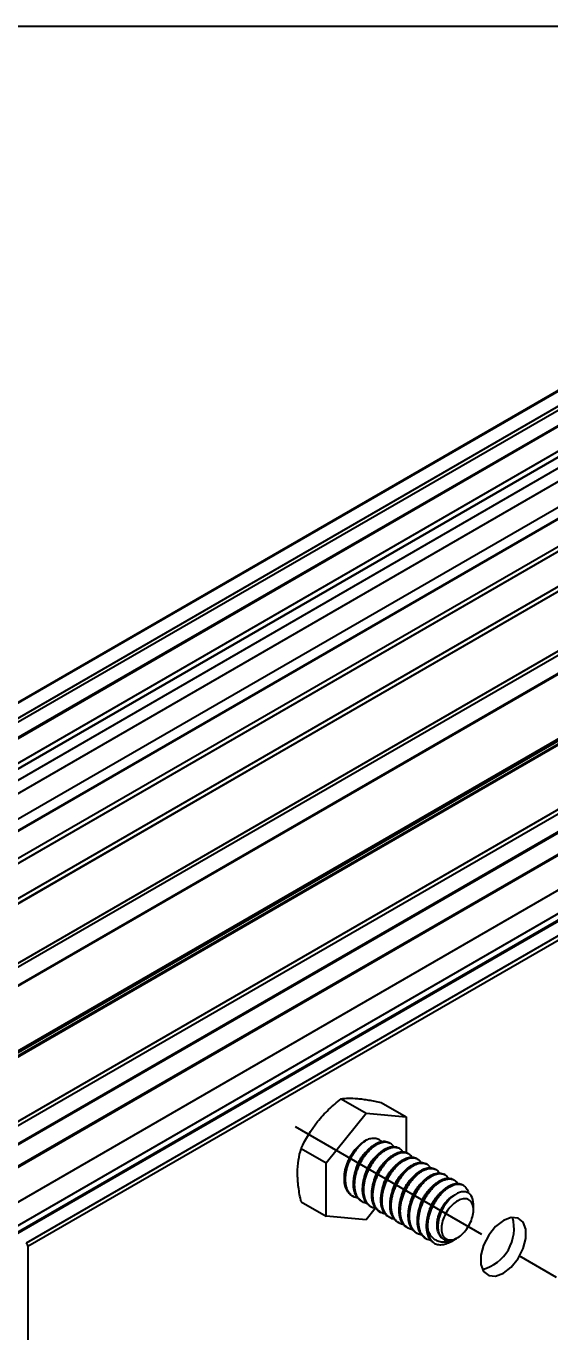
# Model space of a CAD drawing. Extents: x -1.3 to 15.9, y -12.4 to 0.
# Drawn here: x 1.758 to 3.278, y -3.788 to 0 of the extents above; entities that cross this region are included whole.
import ezdxf
from ezdxf import colors
from ezdxf.entities.mleader import LeaderData, LeaderLine
from ezdxf.math import Vec2, Vec3

# ---------------------------------------------------------------- set-up
doc = ezdxf.new("R2010")
doc.units = 0
doc.header["$LTSCALE"] = 0.5
doc.header["$MEASUREMENT"] = 0
doc.linetypes.add('CENTER', pattern=[2, 1.25, -0.25, 0.25, -0.25])
for name, color, linetype in [('Centerline', 210, 'CENTER'), ('FAB DWG', 221, 'CONTINUOUS'), ('Hardware', 242, 'CONTINUOUS'), ('Housing', 150, 'CONTINUOUS')]:
    doc.layers.add(name, color=color, linetype=linetype)
doc.layers.add('Text-Unprinted', color=131, linetype='CONTINUOUS', plot=False)
doc.styles.get("Standard").update_dxf_attribs({"font": 'arial.ttf'})

msp = doc.modelspace()

# ---------------------------------------------------------------- linework, layer by layer
at = {"layer": 'Centerline', "transparency": 16777216}
msp.add_line((2.5384, -3.19142), (4.41314, -4.2738), dxfattribs=at)
at = {"layer": 'Hardware', "linetype": 'Continuous', "lineweight": 25, "transparency": 16777216}
for p, q in [((2.67212, -3.11154), (2.74463, -3.15338)), ((2.78813, -3.12194), (2.86064, -3.16378)), ((2.62862, -3.29769), (2.74463, -3.15338)), ((2.74463, -3.15338), (2.86064, -3.16378)), ((2.86064, -3.16378), (2.86064, -3.26738)), ((2.55611, -3.25585), (2.62862, -3.29769)), ((2.81469, -3.24028), (2.81138, -3.23837)), ((2.84121, -3.25559), (2.83789, -3.25367)), ((2.86772, -3.27089), (2.86441, -3.26898)), ((2.89424, -3.2862), (2.89093, -3.28428)), ((2.62862, -3.4524), (2.62862, -3.29769)), ((2.92076, -3.3015), (2.91744, -3.29959)), ((2.94727, -3.3168), (2.94396, -3.31489)), ((2.97379, -3.33211), (2.97048, -3.33019)), ((3.00031, -3.34741), (2.99699, -3.3455)), ((3.02682, -3.36272), (3.02351, -3.3608)), ((2.70439, -3.39311), (2.70771, -3.39503)), ((2.73091, -3.40842), (2.73422, -3.41033)), ((2.55611, -3.41055), (2.62862, -3.4524)), ((2.77134, -3.42956), (2.74463, -3.4628)), ((2.75743, -3.42372), (2.76074, -3.42563)), ((2.78394, -3.43902), (2.78726, -3.44094)), ((3.0562, -3.43435), (3.0562, -3.4187)), ((2.74463, -3.4628), (2.62862, -3.4524)), ((2.81046, -3.45433), (2.81377, -3.45624)), ((2.83698, -3.46963), (2.84029, -3.47155)), ((2.86349, -3.48494), (2.86681, -3.48685)), ((2.89001, -3.50024), (2.89332, -3.50215)), ((2.91653, -3.51554), (2.91984, -3.51746)), ((2.99206, -3.52497), (3.00566, -3.51711)), ((3.00715, -3.51624), (3.00982, -3.51471))]:
    msp.add_line(p, q, dxfattribs=at)
at = {"layer": 'Hardware', "linetype": 'Continuous', "lineweight": 25, "transparency": 16777216, "flags": 128}
for points in [[(3.05614, -3.4187), (3.05618, -3.41738), (3.05566, -3.41018), (3.05435, -3.40358), (3.05231, -3.3977), (3.04963, -3.39279), (3.04629, -3.38866), (3.04237, -3.38538), (3.03788, -3.38303), (3.03289, -3.38161), (3.0275, -3.38119), (3.02192, -3.38176), (3.01607, -3.38327), (3.01005, -3.38569), (3.00399, -3.38897), (2.99788, -3.39311), (2.99187, -3.39804), (2.98613, -3.40363), (2.98061, -3.4099), (2.97541, -3.41672), (2.97068, -3.42388), (2.96636, -3.43144), (2.96255, -3.43926), (2.95932, -3.44723), (2.95669, -3.45532), (2.95472, -3.46337), (2.95346, -3.47103), (2.95284, -3.47851), (2.95288, -3.48565), (2.95359, -3.4924), (2.955, -3.49867), (2.95708, -3.50436), (2.95971, -3.5092), (2.96293, -3.51339), (2.96666, -3.51685), (2.97214, -3.52014), (2.97832, -3.52209), (2.97832, -3.52209)], [(3.0562, -3.43435), (3.05602, -3.42984), (3.05551, -3.42556), (3.05466, -3.42155), (3.05347, -3.41783), (3.05196, -3.41443), (3.05014, -3.41138), (3.04802, -3.40869), (3.04562, -3.40639), (3.04295, -3.4045), (3.04004, -3.40303), (3.0369, -3.40199), (3.03357, -3.40138), (3.03005, -3.40122), (3.02639, -3.4015), (3.0226, -3.40223), (3.01872, -3.40338), (3.01477, -3.40497), (3.01079, -3.40697), (3.0068, -3.40938), (3.00283, -3.41216), (2.99891, -3.41531), (2.99507, -3.4188), (2.99134, -3.4226), (2.98775, -3.42669), (2.98432, -3.43103), (2.98108, -3.43559), (2.97805, -3.44035), (2.97526, -3.44525), (2.97272, -3.45028), (2.97046, -3.45538), (2.96849, -3.46053), (2.96682, -3.46568), (2.96548, -3.4708), (2.96446, -3.47585), (2.96377, -3.48079), (2.96343, -3.48558), (2.96343, -3.49019), (2.96377, -3.49459), (2.96446, -3.49874), (2.96548, -3.50261), (2.96682, -3.50617), (2.96849, -3.5094), (2.97046, -3.51227), (2.97272, -3.51476), (2.97526, -3.51686), (2.97805, -3.51854), (2.98108, -3.5198), (2.98432, -3.52063), (2.98775, -3.52101), (2.99134, -3.52095), (2.99507, -3.52045), (2.99891, -3.51951), (3.00283, -3.51813), (3.0068, -3.51634), (3.01079, -3.51413), (3.01477, -3.51153), (3.01872, -3.50856), (3.0226, -3.50524), (3.02639, -3.50159), (3.03005, -3.49765), (3.03357, -3.49343), (3.0369, -3.48897), (3.04004, -3.48431), (3.04295, -3.47947), (3.04562, -3.4745), (3.04802, -3.46943), (3.05014, -3.4643), (3.05196, -3.45915), (3.05347, -3.45401), (3.05466, -3.44892), (3.05551, -3.44392), (3.05602, -3.43905), (3.0562, -3.43435)]]:
    msp.add_lwpolyline(points, dxfattribs=at)
at = {"layer": 'Hardware', "linetype": 'Continuous', "lineweight": 25, "transparency": 16777216}
for centre, radius, start, end in [((2.81603, -3.34612), 0.13502, 121.92762, 151.16691), ((2.9707, -3.49247), 0.0473, 174.46691, 234.2052)]:
    msp.add_arc(centre, radius, start, end, dxfattribs=at)
for points, knots in [([(2.60376, -3.17771), (2.60868, -3.17159), (2.61387, -3.16558), (2.6246, -3.15396), (2.63016, -3.14832), (2.64735, -3.13186), (2.6595, -3.12149), (2.67212, -3.11154)], [0, 0, 0, 0, 0.25, 0.25, 0.5, 0.5, 1, 1, 1, 1]), ([(2.71977, -3.11076), (2.72469, -3.1112), (2.72988, -3.11178), (2.74061, -3.11321), (2.74617, -3.11405), (2.76336, -3.11691), (2.77551, -3.11927), (2.78813, -3.12194)], [0, 0, 0, 0, 0.25, 0.25, 0.5, 0.5, 1, 1, 1, 1]), ([(2.54575, -3.32722), (2.54575, -3.31412), (2.54676, -3.30144), (2.55038, -3.27772), (2.55299, -3.26655), (2.55611, -3.25585)], [0, 0, 0, 0, 0.5, 0.5, 1, 1, 1, 1]), ([(2.72061, -3.39947), (2.71859, -3.39909), (2.71398, -3.39823), (2.70758, -3.39522), (2.70134, -3.39075), (2.69595, -3.38487), (2.69149, -3.37771), (2.6881, -3.36941), (2.68586, -3.3602), (2.68478, -3.35028), (2.68481, -3.33972), (2.68593, -3.32857), (2.68817, -3.31703), (2.69149, -3.30537), (2.69577, -3.29391), (2.70094, -3.28284), (2.70688, -3.27223), (2.71355, -3.26215), (2.72084, -3.25279), (2.72858, -3.24443), (2.73655, -3.23717), (2.74195, -3.2334), (2.74463, -3.23153)], [0, 0, 0, 0, 0.0389357, 0.0888252, 0.1387146, 0.1894771, 0.2406877, 0.2918982, 0.3426607, 0.3925501, 0.4424396, 0.493202, 0.5444126, 0.5956232, 0.6463856, 0.6962751, 0.7461645, 0.796927, 0.8481375, 0.8993481, 0.9501105, 1, 1, 1, 1]), ([(2.73091, -3.40842), (2.73091, -3.40841), (2.72858, -3.40737), (2.72461, -3.40403), (2.71913, -3.3983), (2.71469, -3.39109), (2.7113, -3.3828), (2.70907, -3.37359), (2.70798, -3.36367), (2.70801, -3.35311), (2.70913, -3.34197), (2.71138, -3.33042), (2.71469, -3.31876), (2.71897, -3.3073), (2.72414, -3.29624), (2.73009, -3.28562), (2.73675, -3.27554), (2.74404, -3.26618), (2.75178, -3.25781), (2.75975, -3.25062), (2.76783, -3.24471), (2.7759, -3.24008), (2.78388, -3.23678), (2.79162, -3.2349), (2.7989, -3.23454), (2.8056, -3.23556), (2.80946, -3.23744), (2.81138, -3.23837)], [0, 0, 0, 0, 0.0000847, 0.0411493, 0.0829326, 0.1250847, 0.1672368, 0.20902, 0.2500847, 0.2911493, 0.3329326, 0.3750847, 0.4172368, 0.45902, 0.5000847, 0.5411493, 0.5829326, 0.6250847, 0.6672368, 0.70902, 0.7500847, 0.7911493, 0.8329326, 0.8750847, 0.9172368, 0.95902, 1, 1, 1, 1]), ([(2.74713, -3.41478), (2.74511, -3.4144), (2.74049, -3.41354), (2.73409, -3.41052), (2.72786, -3.40606), (2.72246, -3.40018), (2.718, -3.39301), (2.71462, -3.38471), (2.71238, -3.3755), (2.7113, -3.36559), (2.71132, -3.35502), (2.71245, -3.34388), (2.71469, -3.33233), (2.718, -3.32068), (2.72229, -3.30922), (2.72745, -3.29815), (2.7334, -3.28753), (2.74006, -3.27745), (2.74736, -3.26809), (2.75509, -3.25972), (2.76307, -3.25253), (2.77114, -3.24662), (2.77922, -3.24199), (2.78719, -3.23869), (2.79493, -3.23681), (2.80222, -3.23643), (2.80888, -3.23754), (2.81485, -3.24005), (2.81993, -3.24403), (2.82315, -3.24744), (2.82436, -3.24987), (2.82448, -3.25012)], [0, 0, 0, 0, 0.0276087, 0.0629844, 0.0983602, 0.134355, 0.1706675, 0.20698, 0.2429748, 0.2783506, 0.3137264, 0.3497211, 0.3860337, 0.4223462, 0.458341, 0.4937168, 0.5290925, 0.5650873, 0.6013998, 0.6377124, 0.6737072, 0.7090829, 0.7444587, 0.7804535, 0.816766, 0.8530786, 0.8890733, 0.9244491, 0.9598249, 0.9958197, 1, 1, 1, 1]), ([(2.75743, -3.42372), (2.75742, -3.42372), (2.7551, -3.42268), (2.75112, -3.41933), (2.74565, -3.4136), (2.74121, -3.40639), (2.73782, -3.3981), (2.73558, -3.3889), (2.7345, -3.37898), (2.73453, -3.36842), (2.73565, -3.35727), (2.73789, -3.34572), (2.74121, -3.33407), (2.74549, -3.32261), (2.75065, -3.31154), (2.7566, -3.30093), (2.76327, -3.29084), (2.77056, -3.28149), (2.7783, -3.27311), (2.78627, -3.26592), (2.79434, -3.26001), (2.80242, -3.25538), (2.81039, -3.25208), (2.81813, -3.2502), (2.82541, -3.24984), (2.83212, -3.25086), (2.83598, -3.25274), (2.83789, -3.25368)], [0, 0, 0, 0, 0.0000847, 0.0411493, 0.0829326, 0.1250847, 0.1672368, 0.20902, 0.2500847, 0.2911493, 0.3329326, 0.3750847, 0.4172368, 0.45902, 0.5000847, 0.5411493, 0.5829326, 0.6250847, 0.6672368, 0.70902, 0.7500847, 0.7911493, 0.8329326, 0.8750847, 0.9172368, 0.95902, 1, 1, 1, 1]), ([(2.77364, -3.43008), (2.77162, -3.4297), (2.76701, -3.42884), (2.76061, -3.42582), (2.75438, -3.42136), (2.74898, -3.41548), (2.74452, -3.40832), (2.74114, -3.40001), (2.7389, -3.39081), (2.73781, -3.38089), (2.73784, -3.37033), (2.73896, -3.35918), (2.74121, -3.34763), (2.74452, -3.33598), (2.74881, -3.32452), (2.75397, -3.31345), (2.75992, -3.30284), (2.76658, -3.29275), (2.77387, -3.2834), (2.78161, -3.27502), (2.78958, -3.26784), (2.79766, -3.26192), (2.80573, -3.2573), (2.81371, -3.25399), (2.82144, -3.25212), (2.82874, -3.25173), (2.8354, -3.25284), (2.84137, -3.25535), (2.84645, -3.25933), (2.84967, -3.26275), (2.85087, -3.26517), (2.851, -3.26542)], [0, 0, 0, 0, 0.0276087, 0.0629844, 0.0983602, 0.134355, 0.1706675, 0.20698, 0.2429748, 0.2783506, 0.3137264, 0.3497211, 0.3860337, 0.4223462, 0.458341, 0.4937168, 0.5290925, 0.5650873, 0.6013998, 0.6377124, 0.6737072, 0.7090829, 0.7444587, 0.7804535, 0.816766, 0.8530786, 0.8890733, 0.9244491, 0.9598249, 0.9958197, 1, 1, 1, 1]), ([(2.78923, -3.23571), (2.78803, -3.23455), (2.78552, -3.23213), (2.78104, -3.22948), (2.77604, -3.22751), (2.77047, -3.22639), (2.76435, -3.22621), (2.75774, -3.22705), (2.75114, -3.22878), (2.74671, -3.23065), (2.74463, -3.23153)], [0, 0, 0, 0, 0.1134536, 0.2360457, 0.3589687, 0.4815604, 0.6146512, 0.7481664, 0.8812592, 1, 1, 1, 1]), ([(2.70439, -3.39311), (2.70439, -3.39311), (2.70207, -3.39207), (2.69809, -3.38872), (2.69261, -3.38299), (2.68818, -3.37579), (2.68479, -3.36749), (2.68255, -3.35829), (2.68147, -3.34837), (2.68149, -3.33781), (2.68262, -3.32666), (2.68486, -3.31511), (2.68818, -3.30346), (2.69242, -3.29198), (2.69599, -3.28464), (2.69775, -3.28101)], [0, 0, 0, 0, 0.0001693, 0.0822848, 0.1658371, 0.250127, 0.3344169, 0.4179692, 0.5000847, 0.5822001, 0.6657524, 0.7500423, 0.8343322, 0.9178846, 1, 1, 1, 1]), ([(2.7149, -3.31865), (2.71509, -3.31775), (2.71601, -3.31339), (2.71874, -3.3056), (2.72303, -3.29562), (2.72825, -3.2861), (2.73417, -3.27724), (2.74055, -3.26932), (2.74504, -3.26505), (2.74721, -3.26299)], [0, 0, 0, 0, 0.04228604, 0.20436413, 0.36340991, 0.5224557, 0.68453379, 0.84764879, 1, 1, 1, 1]), ([(2.74142, -3.33395), (2.74161, -3.33305), (2.74253, -3.32869), (2.74526, -3.32091), (2.74955, -3.31092), (2.75477, -3.30141), (2.76069, -3.29254), (2.76706, -3.28462), (2.77156, -3.28036), (2.77373, -3.2783)], [0, 0, 0, 0, 0.042286, 0.2043641, 0.3634099, 0.5224557, 0.6845338, 0.8476488, 1, 1, 1, 1]), ([(2.78394, -3.43902), (2.78394, -3.43902), (2.78162, -3.43798), (2.77764, -3.43464), (2.77216, -3.4289), (2.76773, -3.4217), (2.76434, -3.41341), (2.7621, -3.4042), (2.76101, -3.39428), (2.76104, -3.38372), (2.76217, -3.37257), (2.76441, -3.36102), (2.76772, -3.34937), (2.77201, -3.33791), (2.77717, -3.32684), (2.78312, -3.31623), (2.78978, -3.30615), (2.79708, -3.29679), (2.80481, -3.28842), (2.81279, -3.28123), (2.82086, -3.27532), (2.82894, -3.27069), (2.83691, -3.26739), (2.84465, -3.2655), (2.85193, -3.26514), (2.85863, -3.26617), (2.8625, -3.26805), (2.86441, -3.26898)], [0, 0, 0, 0, 0.0000847, 0.0411493, 0.0829326, 0.1250847, 0.1672368, 0.20902, 0.2500847, 0.2911493, 0.3329326, 0.3750847, 0.4172368, 0.45902, 0.5000847, 0.5411493, 0.5829326, 0.6250847, 0.6672368, 0.70902, 0.7500847, 0.7911493, 0.8329326, 0.8750847, 0.9172368, 0.95902, 1, 1, 1, 1]), ([(2.80016, -3.44538), (2.79814, -3.44501), (2.79353, -3.44414), (2.78713, -3.44113), (2.78089, -3.43666), (2.7755, -3.43079), (2.77104, -3.42362), (2.76765, -3.41532), (2.76541, -3.40611), (2.76433, -3.39619), (2.76436, -3.38563), (2.76548, -3.37449), (2.76772, -3.36294), (2.77104, -3.35128), (2.77532, -3.33982), (2.78048, -3.32876), (2.78643, -3.31814), (2.7931, -3.30806), (2.80039, -3.2987), (2.80813, -3.29033), (2.8161, -3.28314), (2.82418, -3.27723), (2.83225, -3.2726), (2.84022, -3.2693), (2.84796, -3.26742), (2.85525, -3.26704), (2.86191, -3.26815), (2.86788, -3.27065), (2.87297, -3.27464), (2.87619, -3.27805), (2.87739, -3.28047), (2.87752, -3.28073)], [0, 0, 0, 0, 0.0276087, 0.0629844, 0.0983602, 0.134355, 0.1706675, 0.20698, 0.2429748, 0.2783506, 0.3137264, 0.3497211, 0.3860337, 0.4223462, 0.458341, 0.4937168, 0.5290925, 0.5650873, 0.6013998, 0.6377124, 0.6737072, 0.7090829, 0.7444587, 0.7804535, 0.816766, 0.8530786, 0.8890733, 0.9244491, 0.9598249, 0.9958197, 1, 1, 1, 1]), ([(2.76794, -3.34926), (2.76813, -3.34835), (2.76904, -3.344), (2.77178, -3.33621), (2.77607, -3.32622), (2.78129, -3.31671), (2.78721, -3.30785), (2.79358, -3.29993), (2.79808, -3.29566), (2.80025, -3.2936)], [0, 0, 0, 0, 0.04228604, 0.20436413, 0.36340991, 0.5224557, 0.68453379, 0.84764879, 1, 1, 1, 1]), ([(2.81046, -3.45433), (2.81046, -3.45433), (2.80813, -3.45329), (2.80416, -3.44994), (2.79868, -3.44421), (2.79424, -3.437), (2.79085, -3.42871), (2.78861, -3.4195), (2.78753, -3.40958), (2.78756, -3.39902), (2.78868, -3.38788), (2.79093, -3.37633), (2.79424, -3.36467), (2.79852, -3.35322), (2.80369, -3.34215), (2.80964, -3.33153), (2.8163, -3.32145), (2.82359, -3.31209), (2.83133, -3.30372), (2.8393, -3.29653), (2.84738, -3.29062), (2.85545, -3.28599), (2.86343, -3.28269), (2.87117, -3.28081), (2.87845, -3.28045), (2.88515, -3.28147), (2.88901, -3.28335), (2.89093, -3.28428)], [0, 0, 0, 0, 0.0000847, 0.0411493, 0.0829326, 0.1250847, 0.1672368, 0.20902, 0.2500847, 0.2911493, 0.3329326, 0.3750847, 0.4172368, 0.45902, 0.5000847, 0.5411493, 0.5829326, 0.6250847, 0.6672368, 0.70902, 0.7500847, 0.7911493, 0.8329326, 0.8750847, 0.9172368, 0.95902, 1, 1, 1, 1]), ([(2.82668, -3.46069), (2.82465, -3.46031), (2.82004, -3.45945), (2.81364, -3.45643), (2.80741, -3.45197), (2.80201, -3.44609), (2.79755, -3.43892), (2.79417, -3.43062), (2.79193, -3.42142), (2.79085, -3.4115), (2.79087, -3.40094), (2.792, -3.38979), (2.79424, -3.37824), (2.79755, -3.36659), (2.80184, -3.35513), (2.807, -3.34406), (2.81295, -3.33345), (2.81961, -3.32336), (2.82691, -3.31401), (2.83464, -3.30563), (2.84262, -3.29844), (2.85069, -3.29253), (2.85877, -3.2879), (2.86674, -3.2846), (2.87448, -3.28273), (2.88177, -3.28234), (2.88843, -3.28345), (2.8944, -3.28596), (2.89948, -3.28994), (2.9027, -3.29336), (2.90391, -3.29578), (2.90403, -3.29603)], [0, 0, 0, 0, 0.0276087, 0.0629844, 0.0983602, 0.134355, 0.1706675, 0.20698, 0.2429748, 0.2783506, 0.3137264, 0.3497211, 0.3860337, 0.4223462, 0.458341, 0.4937168, 0.5290925, 0.5650873, 0.6013998, 0.6377124, 0.6737072, 0.7090829, 0.7444587, 0.7804535, 0.816766, 0.8530786, 0.8890733, 0.9244491, 0.9598249, 0.9958197, 1, 1, 1, 1]), ([(2.55611, -3.41055), (2.55297, -3.39614), (2.55033, -3.38174), (2.54673, -3.35386), (2.54575, -3.34031), (2.54575, -3.32722)], [0, 0, 0, 0, 0.5, 0.5, 1, 1, 1, 1]), ([(2.79445, -3.36456), (2.79464, -3.36366), (2.79556, -3.3593), (2.79829, -3.35151), (2.80258, -3.34153), (2.8078, -3.33202), (2.81372, -3.32315), (2.82009, -3.31523), (2.82459, -3.31096), (2.82676, -3.3089)], [0, 0, 0, 0, 0.04228604, 0.20436413, 0.36340991, 0.5224557, 0.68453379, 0.84764879, 1, 1, 1, 1]), ([(2.83698, -3.46963), (2.83697, -3.46963), (2.83465, -3.46859), (2.83067, -3.46524), (2.8252, -3.45951), (2.82076, -3.45231), (2.81737, -3.44401), (2.81513, -3.43481), (2.81405, -3.42489), (2.81408, -3.41433), (2.8152, -3.40318), (2.81744, -3.39163), (2.82076, -3.37998), (2.82504, -3.36852), (2.8302, -3.35745), (2.83615, -3.34684), (2.84282, -3.33675), (2.85011, -3.3274), (2.85785, -3.31902), (2.86582, -3.31183), (2.87389, -3.30592), (2.88197, -3.3013), (2.88994, -3.29799), (2.89768, -3.29611), (2.90496, -3.29575), (2.91167, -3.29678), (2.91553, -3.29866), (2.91744, -3.29959)], [0, 0, 0, 0, 0.0000847, 0.0411493, 0.0829326, 0.1250847, 0.1672368, 0.20902, 0.2500847, 0.2911493, 0.3329326, 0.3750847, 0.4172368, 0.45902, 0.5000847, 0.5411493, 0.5829326, 0.6250847, 0.6672368, 0.70902, 0.7500847, 0.7911493, 0.8329326, 0.8750847, 0.9172368, 0.95902, 1, 1, 1, 1]), ([(2.85319, -3.47599), (2.85117, -3.47561), (2.84656, -3.47475), (2.84016, -3.47173), (2.83393, -3.46727), (2.82853, -3.46139), (2.82407, -3.45423), (2.82069, -3.44592), (2.81845, -3.43672), (2.81736, -3.4268), (2.81739, -3.41624), (2.81851, -3.40509), (2.82076, -3.39355), (2.82407, -3.38189), (2.82835, -3.37043), (2.83352, -3.35936), (2.83947, -3.34875), (2.84613, -3.33867), (2.85342, -3.32931), (2.86116, -3.32094), (2.86913, -3.31375), (2.87721, -3.30784), (2.88528, -3.30321), (2.89326, -3.2999), (2.90099, -3.29803), (2.90829, -3.29765), (2.91495, -3.29876), (2.92092, -3.30126), (2.926, -3.30525), (2.92922, -3.30866), (2.93042, -3.31108), (2.93055, -3.31133)], [0, 0, 0, 0, 0.0276087, 0.0629844, 0.0983602, 0.134355, 0.1706675, 0.20698, 0.2429748, 0.2783506, 0.3137264, 0.3497211, 0.3860337, 0.4223462, 0.458341, 0.4937168, 0.5290925, 0.5650873, 0.6013998, 0.6377124, 0.6737072, 0.7090829, 0.7444587, 0.7804535, 0.816766, 0.8530786, 0.8890733, 0.9244491, 0.9598249, 0.9958197, 1, 1, 1, 1]), ([(2.82097, -3.37986), (2.82116, -3.37896), (2.82208, -3.37461), (2.82481, -3.36682), (2.8291, -3.35683), (2.83432, -3.34732), (2.84024, -3.33846), (2.84661, -3.33053), (2.85111, -3.32627), (2.85328, -3.32421)], [0, 0, 0, 0, 0.042286, 0.2043641, 0.3634099, 0.5224557, 0.6845338, 0.8476488, 1, 1, 1, 1]), ([(2.86349, -3.48494), (2.86349, -3.48493), (2.86117, -3.48389), (2.85719, -3.48055), (2.85171, -3.47482), (2.84728, -3.46761), (2.84389, -3.45932), (2.84165, -3.45011), (2.84056, -3.44019), (2.84059, -3.42963), (2.84172, -3.41848), (2.84396, -3.40694), (2.84727, -3.39528), (2.85156, -3.38382), (2.85672, -3.37276), (2.86267, -3.36214), (2.86933, -3.35206), (2.87663, -3.3427), (2.88436, -3.33433), (2.89233, -3.32714), (2.90041, -3.32123), (2.90849, -3.3166), (2.91646, -3.3133), (2.9242, -3.31142), (2.93148, -3.31106), (2.93818, -3.31208), (2.94205, -3.31396), (2.94396, -3.31489)], [0, 0, 0, 0, 0.0000847, 0.0411493, 0.0829326, 0.1250847, 0.1672368, 0.20902, 0.2500847, 0.2911493, 0.3329326, 0.3750847, 0.4172368, 0.45902, 0.5000847, 0.5411493, 0.5829326, 0.6250847, 0.6672368, 0.70902, 0.7500847, 0.7911493, 0.8329326, 0.8750847, 0.9172368, 0.95902, 1, 1, 1, 1]), ([(2.87971, -3.4913), (2.87769, -3.49092), (2.87308, -3.49006), (2.86668, -3.48704), (2.86044, -3.48258), (2.85504, -3.4767), (2.85059, -3.46953), (2.8472, -3.46123), (2.84496, -3.45202), (2.84388, -3.4421), (2.84391, -3.43154), (2.84503, -3.4204), (2.84727, -3.40885), (2.85059, -3.39719), (2.85487, -3.38574), (2.86003, -3.37467), (2.86598, -3.36405), (2.87265, -3.35397), (2.87994, -3.34461), (2.88768, -3.33624), (2.89565, -3.32905), (2.90373, -3.32314), (2.9118, -3.31851), (2.91977, -3.31521), (2.92751, -3.31333), (2.9348, -3.31295), (2.94146, -3.31406), (2.94743, -3.31656), (2.95252, -3.32055), (2.95574, -3.32396), (2.95694, -3.32639), (2.95707, -3.32664)], [0, 0, 0, 0, 0.02760866, 0.06298442, 0.09836019, 0.13435497, 0.17066751, 0.20698004, 0.24297483, 0.27835059, 0.31372636, 0.34972114, 0.38603368, 0.42234621, 0.458341, 0.49371676, 0.52909253, 0.56508731, 0.60139985, 0.63771238, 0.67370717, 0.70908293, 0.7444587, 0.78045348, 0.81676602, 0.85307856, 0.88907334, 0.9244491, 0.95982487, 0.99581965, 1, 1, 1, 1]), ([(2.89001, -3.50024), (2.89001, -3.50024), (2.88768, -3.4992), (2.88371, -3.49585), (2.87823, -3.49012), (2.87379, -3.48291), (2.8704, -3.47462), (2.86816, -3.46541), (2.86708, -3.4555), (2.86711, -3.44493), (2.86823, -3.43379), (2.87047, -3.42224), (2.87379, -3.41059), (2.87807, -3.39913), (2.88324, -3.38806), (2.88919, -3.37745), (2.89585, -3.36736), (2.90314, -3.35801), (2.91088, -3.34963), (2.91885, -3.34244), (2.92693, -3.33653), (2.935, -3.3319), (2.94298, -3.3286), (2.95072, -3.32672), (2.958, -3.32636), (2.9647, -3.32738), (2.96856, -3.32926), (2.97048, -3.3302)], [0, 0, 0, 0, 0.0000847, 0.0411493, 0.0829326, 0.1250847, 0.1672368, 0.20902, 0.2500847, 0.2911493, 0.3329326, 0.3750847, 0.4172368, 0.45902, 0.5000847, 0.5411493, 0.5829326, 0.6250847, 0.6672368, 0.70902, 0.7500847, 0.7911493, 0.8329326, 0.8750847, 0.9172368, 0.95902, 1, 1, 1, 1]), ([(2.90623, -3.5066), (2.9042, -3.50622), (2.89959, -3.50536), (2.89319, -3.50234), (2.88696, -3.49788), (2.88156, -3.492), (2.8771, -3.48483), (2.87372, -3.47653), (2.87148, -3.46733), (2.8704, -3.45741), (2.87042, -3.44685), (2.87155, -3.4357), (2.87379, -3.42415), (2.8771, -3.4125), (2.88139, -3.40104), (2.88655, -3.38997), (2.8925, -3.37936), (2.89916, -3.36927), (2.90646, -3.35992), (2.91419, -3.35154), (2.92217, -3.34436), (2.93024, -3.33844), (2.93832, -3.33382), (2.94629, -3.33051), (2.95403, -3.32864), (2.96132, -3.32825), (2.96798, -3.32936), (2.97395, -3.33187), (2.97903, -3.33585), (2.98225, -3.33927), (2.98346, -3.34169), (2.98358, -3.34194)], [0, 0, 0, 0, 0.0276087, 0.0629844, 0.0983602, 0.134355, 0.1706675, 0.20698, 0.2429748, 0.2783506, 0.3137264, 0.3497211, 0.3860337, 0.4223462, 0.458341, 0.4937168, 0.5290925, 0.5650873, 0.6013998, 0.6377124, 0.6737072, 0.7090829, 0.7444587, 0.7804535, 0.816766, 0.8530786, 0.8890733, 0.9244491, 0.9598249, 0.9958197, 1, 1, 1, 1]), ([(2.84749, -3.39517), (2.84768, -3.39427), (2.84859, -3.38991), (2.85133, -3.38212), (2.85562, -3.37214), (2.86084, -3.36262), (2.86676, -3.35376), (2.87313, -3.34584), (2.87763, -3.34157), (2.8798, -3.33951)], [0, 0, 0, 0, 0.042286, 0.2043641, 0.3634099, 0.5224557, 0.6845338, 0.8476488, 1, 1, 1, 1]), ([(2.874, -3.41047), (2.87419, -3.40957), (2.87511, -3.40521), (2.87784, -3.39743), (2.88213, -3.38744), (2.88735, -3.37793), (2.89327, -3.36906), (2.89964, -3.36114), (2.90414, -3.35688), (2.90631, -3.35482)], [0, 0, 0, 0, 0.042286, 0.2043641, 0.3634099, 0.5224557, 0.6845338, 0.8476488, 1, 1, 1, 1]), ([(2.91653, -3.51554), (2.91652, -3.51554), (2.9142, -3.5145), (2.91022, -3.51116), (2.90475, -3.50542), (2.90031, -3.49822), (2.89692, -3.48993), (2.89468, -3.48072), (2.8936, -3.4708), (2.89363, -3.46024), (2.89475, -3.44909), (2.89699, -3.43754), (2.90031, -3.42589), (2.90459, -3.41443), (2.90975, -3.40336), (2.9157, -3.39275), (2.92237, -3.38266), (2.92966, -3.37331), (2.93739, -3.36494), (2.94537, -3.35775), (2.95344, -3.35183), (2.96152, -3.34721), (2.96949, -3.3439), (2.97723, -3.34202), (2.98451, -3.34166), (2.99122, -3.34269), (2.99508, -3.34457), (2.99699, -3.3455)], [0, 0, 0, 0, 0.0000847, 0.0411493, 0.0829326, 0.1250847, 0.1672368, 0.20902, 0.2500847, 0.2911493, 0.3329326, 0.3750847, 0.4172368, 0.45902, 0.5000847, 0.5411493, 0.5829326, 0.6250847, 0.6672368, 0.70902, 0.7500847, 0.7911493, 0.8329326, 0.8750847, 0.9172368, 0.95902, 1, 1, 1, 1]), ([(2.93274, -3.5219), (2.93072, -3.52153), (2.92611, -3.52066), (2.91971, -3.51765), (2.91348, -3.51318), (2.90808, -3.50731), (2.90362, -3.50014), (2.90024, -3.49184), (2.89799, -3.48263), (2.89691, -3.47271), (2.89694, -3.46215), (2.89806, -3.45101), (2.90031, -3.43946), (2.90362, -3.4278), (2.9079, -3.41634), (2.91307, -3.40528), (2.91902, -3.39466), (2.92568, -3.38458), (2.93297, -3.37522), (2.94071, -3.36685), (2.94868, -3.35966), (2.95676, -3.35375), (2.96483, -3.34912), (2.97281, -3.34582), (2.98054, -3.34394), (2.98784, -3.34356), (2.9945, -3.34467), (3.00047, -3.34717), (3.00555, -3.35116), (3.00877, -3.35457), (3.00997, -3.35699), (3.0101, -3.35725)], [0, 0, 0, 0, 0.0276087, 0.0629844, 0.0983602, 0.134355, 0.1706675, 0.20698, 0.2429748, 0.2783506, 0.3137264, 0.3497211, 0.3860337, 0.4223462, 0.458341, 0.4937168, 0.5290925, 0.5650873, 0.6013998, 0.6377124, 0.6737072, 0.7090829, 0.7444587, 0.7804535, 0.816766, 0.8530786, 0.8890733, 0.9244491, 0.9598249, 0.9958197, 1, 1, 1, 1]), ([(2.90052, -3.42578), (2.90071, -3.42487), (2.90163, -3.42052), (2.90436, -3.41273), (2.90865, -3.40274), (2.91387, -3.39323), (2.91979, -3.38437), (2.92616, -3.37645), (2.93066, -3.37218), (2.93283, -3.37012)], [0, 0, 0, 0, 0.042286, 0.2043641, 0.3634099, 0.5224557, 0.6845338, 0.8476488, 1, 1, 1, 1]), ([(2.94303, -3.53084), (2.94091, -3.52944), (2.93665, -3.52663), (2.93129, -3.52068), (2.92682, -3.51353), (2.92344, -3.50523), (2.9212, -3.49602), (2.92011, -3.4861), (2.92014, -3.47554), (2.92127, -3.4644), (2.92351, -3.45285), (2.92682, -3.44119), (2.93111, -3.42973), (2.93627, -3.41867), (2.94222, -3.40805), (2.94888, -3.39797), (2.95617, -3.38861), (2.96391, -3.38024), (2.97188, -3.37305), (2.97996, -3.36714), (2.98804, -3.36251), (2.99601, -3.35921), (3.00375, -3.35733), (3.01103, -3.35697), (3.01773, -3.35799), (3.0216, -3.35987), (3.02351, -3.3608)], [0, 0, 0, 0, 0.04106815, 0.08285493, 0.12501059, 0.16716624, 0.20895302, 0.25002117, 0.29108932, 0.3328761, 0.37503176, 0.41718741, 0.45897419, 0.50004234, 0.54111049, 0.58289727, 0.62505293, 0.66720858, 0.70899536, 0.75006351, 0.79113166, 0.83291844, 0.8750741, 0.91722975, 0.95901653, 1, 1, 1, 1]), ([(2.92361, -3.48791), (2.92354, -3.48446), (2.92341, -3.47748), (2.92459, -3.4663), (2.92682, -3.45476), (2.93014, -3.44311), (2.93442, -3.43165), (2.93958, -3.42058), (2.94553, -3.40997), (2.9522, -3.39988), (2.95949, -3.39053), (2.96723, -3.38215), (2.9752, -3.37496), (2.98327, -3.36905), (2.99135, -3.36442), (2.99932, -3.36112), (3.00706, -3.35924), (3.01435, -3.35886), (3.02102, -3.35997), (3.02696, -3.3625), (3.03213, -3.36638), (3.0364, -3.37163), (3.03964, -3.37777), (3.0409, -3.38265), (3.04149, -3.38492)], [0, 0, 0, 0, 0.0450532, 0.0908948, 0.1371411, 0.1833874, 0.229229, 0.2742822, 0.3193355, 0.3651771, 0.4114233, 0.4576696, 0.5035112, 0.5485645, 0.5936177, 0.6394593, 0.6857056, 0.7319518, 0.7777934, 0.8228467, 0.8678999, 0.9137415, 0.9599878, 1, 1, 1, 1]), ([(2.92704, -3.44108), (2.92723, -3.44018), (2.92814, -3.43582), (2.93088, -3.42803), (2.93517, -3.41805), (2.94039, -3.40853), (2.94631, -3.39967), (2.95268, -3.39175), (2.95717, -3.38748), (2.95935, -3.38542)], [0, 0, 0, 0, 0.042286, 0.2043641, 0.3634099, 0.5224557, 0.6845338, 0.8476488, 1, 1, 1, 1]), ([(2.96172, -3.51181), (2.96048, -3.51045), (2.95759, -3.50727), (2.95431, -3.50072), (2.95181, -3.4927), (2.95058, -3.48382), (2.95054, -3.47427), (2.95166, -3.46413), (2.95396, -3.4537), (2.95734, -3.44334), (2.9617, -3.43335), (2.9669, -3.42384), (2.97282, -3.41496), (2.97934, -3.40696), (2.9862, -3.40013), (2.99321, -3.39473), (2.99878, -3.39127), (3.00186, -3.39015), (3.0027, -3.38985)], [0, 0, 0, 0, 0.0501394, 0.1170963, 0.1836276, 0.2489141, 0.3142007, 0.3807319, 0.4476888, 0.5142201, 0.5795066, 0.6447932, 0.7113244, 0.7782814, 0.8448126, 0.9100992, 0.9753857, 1, 1, 1, 1]), ([(3.00618, -3.51672), (3.00485, -3.51751), (3.0014, -3.51955), (2.99566, -3.5222), (2.989, -3.52469), (2.9823, -3.52647), (2.97556, -3.52757), (2.96885, -3.52785), (2.96227, -3.52727), (2.95609, -3.52582), (2.95032, -3.52353), (2.94494, -3.52049), (2.93977, -3.51654), (2.93496, -3.51156), (2.93064, -3.50553), (2.92745, -3.49939), (2.92513, -3.49347), (2.92412, -3.48976), (2.92361, -3.48791)], [0, 0, 0, 0, 0.0364959, 0.0949484, 0.155639, 0.2164952, 0.2771859, 0.3427531, 0.4085303, 0.4741011, 0.5395478, 0.6051542, 0.6706008, 0.7453162, 0.8202699, 0.8949853, 0.9474927, 1, 1, 1, 1]), ([(2.97832, -3.52209), (2.98017, -3.52245), (2.98428, -3.52324), (2.99015, -3.52271), (2.99545, -3.52146), (3.00067, -3.51958), (3.00462, -3.51794), (3.00714, -3.51625), (3.00715, -3.51624)], [0, 0, 0, 0, 0.2158165, 0.4805076, 0.6168154, 0.7531232, 0.9988622, 1, 1, 1, 1]), ([(2.94303, -3.53084), (2.94492, -3.53166), (2.94872, -3.5333), (2.95504, -3.53451), (2.96177, -3.5348), (2.9689, -3.53399), (2.97633, -3.53217), (2.98391, -3.52922), (2.98918, -3.52676), (2.99188, -3.52504), (2.99204, -3.52494)], [0, 0, 0, 0, 0.1394944, 0.2794129, 0.4189072, 0.5617242, 0.7049965, 0.8478134, 0.9907255, 1, 1, 1, 1])]:
    msp.add_open_spline(points, degree=3, knots=knots, dxfattribs=at)
for points in [[(2.67212, -3.11154), (2.68478, -3.10959), (2.7, -3.10899), (2.71977, -3.11076)], [(2.55611, -3.25585), (2.56877, -3.22859), (2.58399, -3.2023), (2.60376, -3.17771)]]:
    msp.add_open_spline(points, degree=3, dxfattribs=at)
at = {"layer": 'Housing', "linetype": 'Continuous', "lineweight": 25, "transparency": 16777216}
for p, q in [((4.7365, -0.22893), (0.38603, -2.73987)), ((4.74025, -0.2293), (0.38978, -2.74024)), ((0.42691, -2.76167), (4.77737, -0.25073)), ((4.78268, -0.25991), (0.43221, -2.77086)), ((0.43221, -2.81439), (4.78268, -0.30345)), ((4.78317, -0.30632), (0.43271, -2.81726)), ((0.45245, -2.87757), (4.80292, -0.36662)), ((0.42281, -2.91178), (4.77328, -0.40084)), ((4.79975, -0.38555), (0.44928, -2.89649)), ((4.76526, -0.43797), (0.4148, -2.94891)), ((0.42366, -2.98217), (4.77413, -0.47122)), ((4.81831, -0.52052), (0.46785, -3.03146)), ((0.51236, -3.03845), (4.86283, -0.52751)), ((4.86464, -0.52819), (0.51417, -3.03913)), ((4.97816, -0.54235), (0.6277, -3.05329)), ((4.99879, -0.54439), (0.64832, -3.05533)), ((0.73628, -3.10611), (5.08674, -0.59517)), ((5.09049, -0.60778), (0.74003, -3.11873)), ((0.84587, -3.23061), (5.19633, -0.71967)), ((5.20164, -0.72886), (0.85117, -3.2398)), ((5.25092, -0.75298), (0.9005, -3.26399)), ((5.25467, -0.75335), (0.9042, -3.26429)), ((1.06641, -3.35793), (5.41687, -0.84699)), ((5.42062, -0.85094), (1.07016, -3.36189)), ((5.42812, -0.85527), (1.07766, -3.36622)), ((1.08141, -3.36659), (5.43187, -0.85565)), ((5.59408, -0.94928), (1.24361, -3.46023)), ((1.24892, -3.46941), (5.59938, -0.95847)), ((5.64867, -0.98259), (1.29825, -3.4936)), ((1.30195, -3.4939), (5.65242, -0.98296)), ((5.75826, -0.98461), (1.40779, -3.49556)), ((1.41154, -3.49593), (5.76201, -0.98499)), ((6.06763, -0.99737), (1.71716, -3.50831)), ((1.72091, -3.50868), (6.07138, -0.99774)), ((6.1085, -1.01917), (1.75804, -3.53012)), ((5.84996, -1.03576), (1.4995, -3.54671)), ((1.76334, -3.5393), (6.1138, -1.02836)), ((1.52867, -3.59723), (5.87913, -1.08628)), ((0.72677, -3.12638), (2.41565, -2.15162)), ((1.76334, -3.5393), (1.76334, -5.85419)), ((1.76334, -3.5393), (1.76334, -5.85419))]:
    msp.add_line(p, q, dxfattribs=at)
at = {"layer": 'Housing', "linetype": 'Continuous', "lineweight": 25, "transparency": 16777216, "flags": 128}
msp.add_lwpolyline([(3.14308, -3.46417), (3.1204, -3.48187), (3.10046, -3.50668), (3.08567, -3.53558), (3.07779, -3.56511), (3.07779, -3.5917), (3.08567, -3.61214), (3.10046, -3.62396), (3.1204, -3.62574), (3.14308, -3.61727), (3.16575, -3.59956), (3.18569, -3.57476), (3.20049, -3.54585), (3.20836, -3.51632), (3.20836, -3.48974), (3.20049, -3.4693), (3.18569, -3.45748), (3.16575, -3.45569), (3.14308, -3.46417)], dxfattribs=at)
at = {"layer": 'Housing', "linetype": 'Continuous', "lineweight": 25, "transparency": 16777216}
for centre, radius, start, end in [((3.05196, -3.48812), 0.12198, 284.37879, 15.62659), ((1.75182, -3.53983), 0.01153, 2.60548, 57.39452)]:
    msp.add_arc(centre, radius, start, end, dxfattribs=at)
at = {"layer": 'Text-Unprinted', "transparency": 16777216}
msp.add_lwpolyline([(0, 0), (15.71233, 0), (15.71233, -12.38165), (0, -12.38165)], close=True, dxfattribs=at)

# ---------------------------------------------------------------- leaders
at = {"layer": 'FAB DWG', "transparency": 16777216}
ml = msp.add_multileader_mtext('Standard', dxfattribs=at)
ml.set_content('BK01564', color=256)
ml.set_leader_properties()
ml.build(insert=Vec2(0, 0))
ml.multileader.update_dxf_attribs({"text_right_attachment_type": 2, "dogleg_length": 0.36, "arrow_head_size": 0.1875})
ctx = ml.context
ctx.base_point, ctx.char_height, ctx.arrow_head_size, ctx.landing_gap_size, ctx.plane_origin = Vec3(6.89467, -1.6483), 0.1875, 0.1875, 0.0675, Vec3(-0.16017, -6.33078)
ctx.right_attachment, ctx.text_align_type = 2, 2
notes = []
notes.append((ctx, [(0, (1, 1, 0), (6.62467, -1.6483), (1, 0), 0.27, [(0, [(5.81219, -2.32637)], 0, [])])]))
ctx.mtext.insert, ctx.mtext.width, ctx.mtext.alignment, ctx.mtext.flow_direction = Vec3(8.00813, -1.55295), 5.7166374, 3, 5
for ctx, leaders in notes:
    for number, flags, end, landing, length, lines in leaders:
        leader = LeaderData()
        leader.index, (leader.has_last_leader_line, leader.has_dogleg_vector, leader.attachment_direction) = number, flags
        leader.last_leader_point, leader.dogleg_vector, leader.dogleg_length = Vec3(end), Vec3(landing), length
        for number, points, colour, breaks in lines:
            line = LeaderLine()
            line.index, line.vertices, line.color, line.breaks = number, Vec3.list(points), colors.encode_raw_color(colour), breaks
            leader.lines.append(line)
        ctx.leaders.append(leader)

doc.saveas('drawing.dxf')
